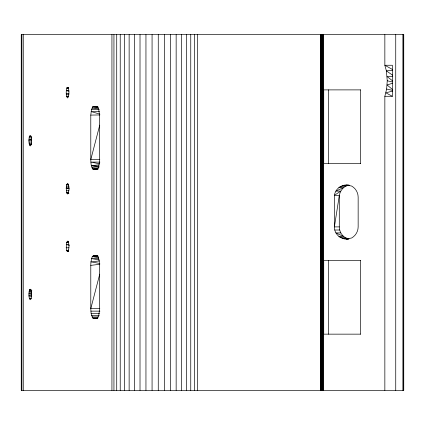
<?xml version="1.0" encoding="UTF-8"?>
<svg xmlns="http://www.w3.org/2000/svg" width="425" height="425" viewBox="0 0 425 425"><rect width="100%" height="100%" fill="white"/><g stroke="black" fill="none" stroke-linecap="round" stroke-linejoin="round"><path stroke-width="0.64" d="M90.785 115.09L90.785 159.619C90.987 162.86 90.791 166.558 92.937 169.224L97.383 169.224L98.249 167.944L99.158 164.427L99.493 159.619L99.493 114.904L98.765 109.549L97.341 106.744L92.894 106.739L91.513 109.549L90.785 115.09L99.811 114.947M113.942 390.378L113.942 34.622M116.721 390.378L116.721 34.622M124.387 390.378L124.387 34.622M145.95 390.378L145.95 34.622M158.265 390.378L158.265 34.622M170.414 390.378L170.414 34.622M190.751 390.378L190.751 34.622M321.762 390.378L321.762 34.622M328.615 334.151L328.615 260.552M348.596 238.675C343.017 237.899 339.304 232.316 339.293 226.897L339.293 195.558C340.181 190.549 343.836 185.656 349.207 185.279M66.236 247.786L66.714 242.245L67.724 241.097C69.514 244.109 69.339 248.359 67.931 251.499L67.224 251.499L66.714 250.543L66.236 247.786L68.813 247.786M28.879 140.627L29.229 136.94L30.037 135.363L30.749 135.66C31.918 138.89 32.05 142.731 30.568 145.892L29.893 145.738L29.383 144.776L28.879 140.627L31.461 140.627M384.848 34.622L384.848 65.259L386.383 70.874L387.249 80.777L386.628 89.037L384.848 96.289L384.848 390.378M97.787 318.267L93.272 318.267L92.629 317.937L91.115 313.459L90.785 308.651L90.785 265.381L90.934 261.885L92.257 256.519L93.272 255.765L97.856 255.77M69.286 188.822L66.204 188.132L66.714 184.556L67.708 183.223C69.456 186.442 69.488 190.846 67.724 194.002L67.022 193.577L66.608 192.445L66.204 188.132L68.813 187.781M29.282 290.727C28.799 293.68 28.443 297.064 30.037 299.731L30.749 299.439C31.997 296.214 31.976 292.373 30.568 289.207L29.692 289.595L29.282 290.727L31.859 290.727M68.733 87.885L66.837 87.97C66.056 91.232 65.763 94.902 67.336 97.978L68.26 97.134C69.147 94.052 69.397 90.382 67.931 87.444L67.58 87.268L66.837 87.97L68.685 88.373M99.737 125.125L90.785 159.619L99.811 159.619M99.737 274.157L90.785 308.651L99.811 308.651M392.418 83.268L387.09 84.968L392.45 89.452M392.673 91.008L385.873 92.847L392.376 96.289L392.376 65.259L384.848 65.259L392.658 69.578M68.563 250.086L66.714 250.543L68.653 250.569M68.494 192.158L66.608 192.445L68.568 192.536M31.264 144.527L29.383 144.776L31.328 144.803M349.031 185.183C342.226 183.812 335.458 188.392 334.406 195.314L334.401 226.897C334.199 234.451 341.376 240.215 348.723 239.009M31.535 138.927L28.927 139.262L31.498 139.565M90.785 265.381L99.811 264.254M99.099 167.115L91.317 165.697L98.924 164.847M99.45 260.939L90.934 261.885L99.848 263.479M31.142 136.738L29.229 136.94L31.774 137.126M68.51 96.108L66.608 96.294L68.568 96.385M392.546 70.306L386.383 70.874L392.562 75.156M68.537 251.409L67.224 251.499L68.515 251.499M68.808 93.76L66.236 93.946L68.85 94.223M98.318 107.652L92.028 108.024L98.552 108.922M349.074 185.146L342.476 185.528L347.368 185.528L338.821 187.361L343.299 187.712L335.862 191.133L340.749 191.133L334.406 195.314L339.293 195.558L334.401 226.897L339.293 226.897M349.031 238.855L346.391 239.009L351.698 237.973C355.629 235.689 358.137 231.455 358.153 226.897L358.153 197.142C358.137 192.583 355.629 188.349 351.698 186.065L346.391 185.029M68.914 193.481L67.022 193.577L68.287 193.619M31.184 298.18L29.267 298.27L31.174 298.451M68.877 90.578L66.289 90.631L68.85 91.184M68.877 244.417L66.289 244.471L69.328 245.347M68.537 241.262L67.224 241.283L68.537 241.379M98.117 256.434L92.257 256.519L98.648 257.736M68.653 184.53L66.714 184.556L68.579 184.886M68.653 242.218L66.714 242.245L68.579 242.574M31.482 293.755L28.905 293.781L31.487 294.238M30.988 289.584L29.692 289.595L31.009 289.728M93.272 318.267L97.383 318.261L98.765 315.451L99.493 309.91L99.493 265.381L99.158 260.573L98.249 257.056L97.341 255.776L93.272 255.765L97.681 256.004M392.737 76.58L387.09 76.58L392.732 80.931M360.644 89.887L323.728 89.887L323.728 163.487L360.65 163.487M384.848 96.289L392.376 96.289M98.106 107.01L92.894 106.739L97.309 106.739M92.894 106.739L97.399 106.739M91.513 109.549L99.253 109.549M99.503 111.541L91.115 111.541L99.886 114.155M28.927 141.998L31.508 141.998M29.065 143.273L31.647 143.273M99.896 162.106L90.87 162.106L99.604 163.816M98.478 167.944L92.028 167.944L97.936 168.55M92.937 169.224L98.074 169.224M334.772 230.01L339.66 230.01M340.749 232.905L335.862 232.905L343.299 236.327L338.821 236.677L347.368 238.51L342.476 238.51L348.415 238.855M98.605 258.586L91.513 258.586L98.988 259.909M360.644 260.552L323.728 260.552L323.728 334.151L360.644 334.151M31.647 291.826L29.065 291.826L31.604 292.23M31.508 295.837L28.927 295.837L31.418 296.236M90.87 311.137L99.896 311.137M91.115 313.459L99.503 313.459M91.513 315.451L99.253 315.451M92.028 316.976L98.478 316.976M92.629 317.937L97.787 317.937M66.305 190.735L68.887 190.74M66.837 87.97L68.76 88.017M66.39 186.06L68.956 186.166M66.204 188.132L68.786 188.259M91.317 165.697L99.19 166.175M386.628 89.037L392.7 90.403M387.249 80.777L392.27 81.935M403.638 34.622L403.638 390.378M402.884 34.622L402.884 390.378M395.739 34.622L395.739 390.378M360.331 89.887L360.331 163.487M360.331 260.552L360.331 334.151M328.615 89.887L328.615 163.487M323.6 34.622L323.6 390.378M323 34.622L323 390.378M322.373 34.622L322.373 390.378M321.204 34.622L321.204 390.378M320.742 34.622L320.742 390.378M320.402 34.622L320.402 390.378M197.444 34.622L197.444 390.378M194.448 34.622L194.448 390.378M186.41 34.622L186.41 390.378M181.518 34.622L181.518 390.378M176.152 34.622L176.152 390.378M164.417 34.622L164.417 390.378M152.07 34.622L152.07 390.378M140.016 34.622L140.016 390.378M134.374 34.622L134.374 390.378M129.136 34.622L129.136 390.378M120.227 34.622L120.227 390.378M111.934 34.622L111.934 390.378M23.263 34.622L23.263 390.378M21.866 34.622L21.866 390.378M21.42 34.622L21.42 390.378M403.75 34.622L21.25 34.622L21.25 390.378L403.75 390.378L403.75 34.622"/></g></svg>
